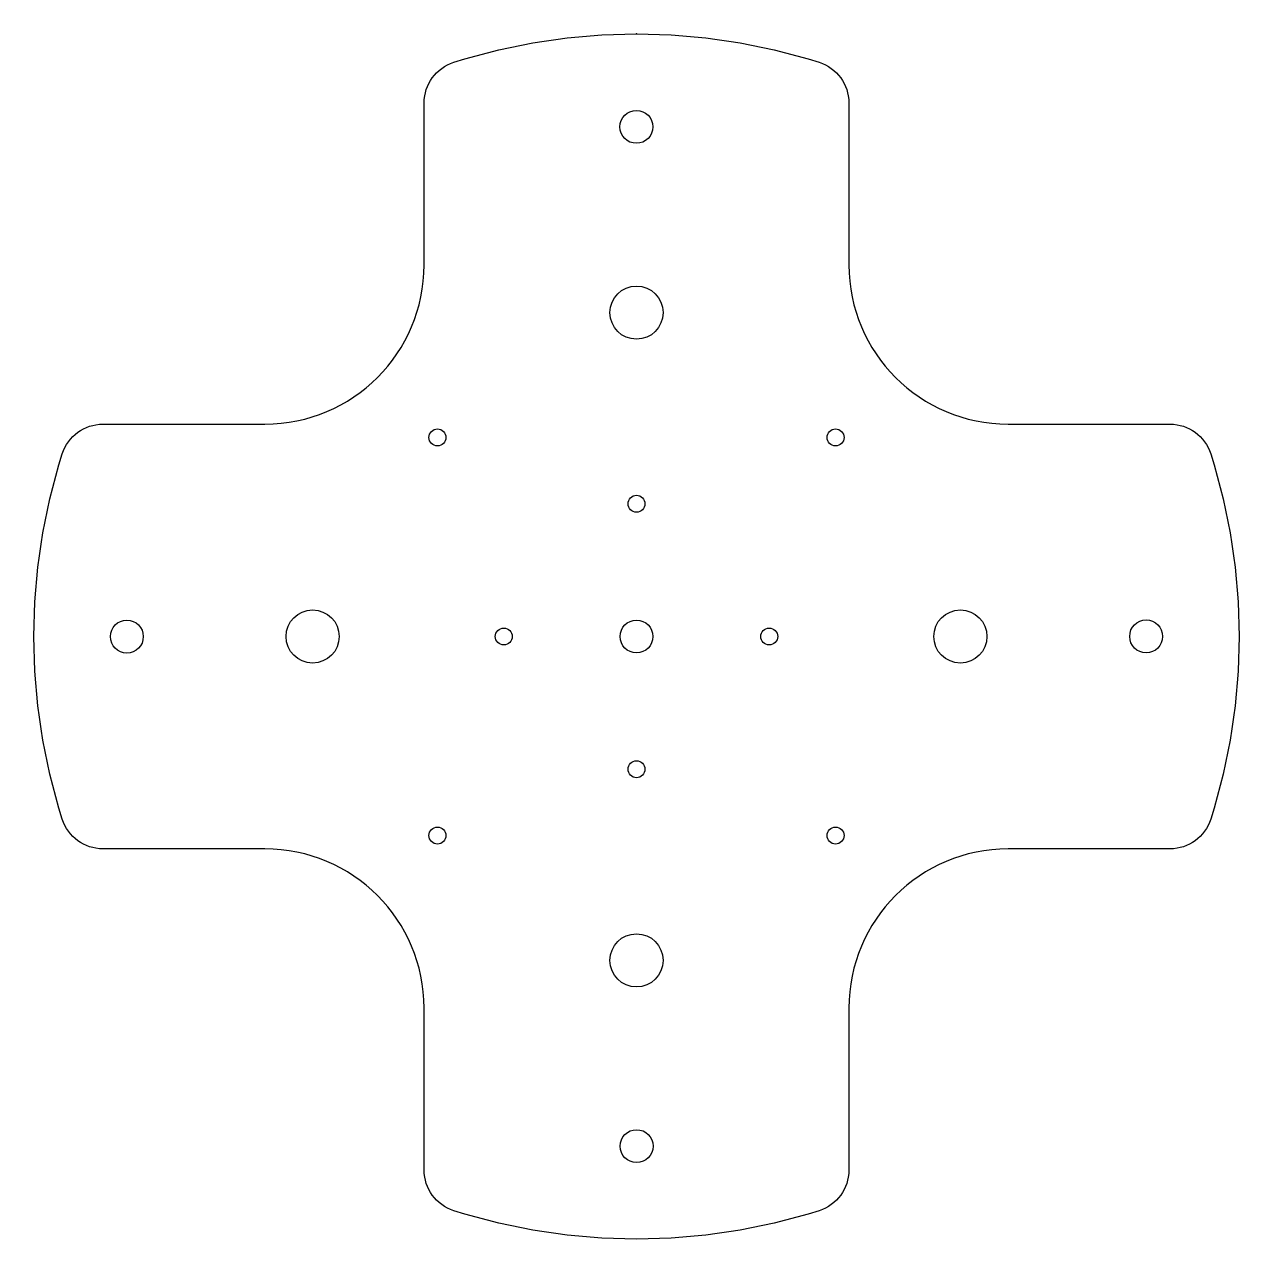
# Model space of a CAD drawing. Header units: millimetres. Extents: x -115 to 115, y -115 to 115.
import ezdxf

# ---------------------------------------------------------------- set-up
doc = ezdxf.new("R2010")
doc.units = ezdxf.units.MM
doc.layers.get('0').update_dxf_attribs({"linetype": 'CONTINUOUS'})

msp = doc.modelspace()

# ---------------------------------------------------------------- linework, layer by layer
for p, q in [((-40, 70), (-40, 100.53)), ((40, 100.53), (40, 70)), ((-100.53, 40), (-70, 40)), ((70, 40), (100.53, 40)), ((-70, -40), (-100.53, -40)), ((100.53, -40), (70, -40)), ((-40, -100.53), (-40, -70)), ((40, -70), (40, -100.53))]:
    msp.add_line(p, q)
for centre, radius in [((-0.02, 96), 3.1), ((0, 61), 5), ((-37.5, 37.5), 1.6), ((37.5, 37.5), 1.6), ((0, 25), 1.6), ((-61, 0), 5), ((61, 0), 5), ((-96, -0.02), 3.1), ((0, 0), 3.1), ((96, 0.02), 3.1), ((-25, 0), 1.6), ((25, 0), 1.6), ((0, -25), 1.6), ((-37.5, -37.5), 1.6), ((37.5, -37.5), 1.6), ((0, -61), 5), ((0.02, -96), 3.1)]:
    msp.add_circle(centre, radius)
at = {"extrusion": (0, 0, -1)}
for centre, radius, start, end in [((0, 0), 113.5, 72.343, 107.657), ((32, 100.53), 8, 0, 72.343), ((-32, 100.53), 8, 107.657, 180), ((100.53, 32), 8, 17.657, 90), ((-100.53, 32), 8, 90, 162.343), ((0, 0), 113.5, -17.657, 17.657), ((0, 0), 113.5, 162.343, 197.657), ((100.53, -32), 8, 270, 342.343), ((-100.53, -32), 8, 197.657, 270), ((32, -100.53), 8, -72.343, 0), ((-32, -100.53), 8, 180, 252.343), ((0, 0), 113.5, 252.343, 287.657)]:
    msp.add_arc(centre, radius, start, end, dxfattribs=at)
for centre, start, end in [((-70, 70), -90, 0), ((-70, 70), 270, 360), ((-70, 70), 270, 360), ((70, 70), 180, 270), ((70, 70), 180, 270), ((70, 70), 180, 270), ((-70, -70), 0, 90), ((-70, -70), 0, 90), ((70, -70), 90, 180), ((70, -70), 90, 180)]:
    msp.add_arc(centre, 30, start, end)
msp.add_point((0, 113.5))

doc.saveas('drawing.dxf')
